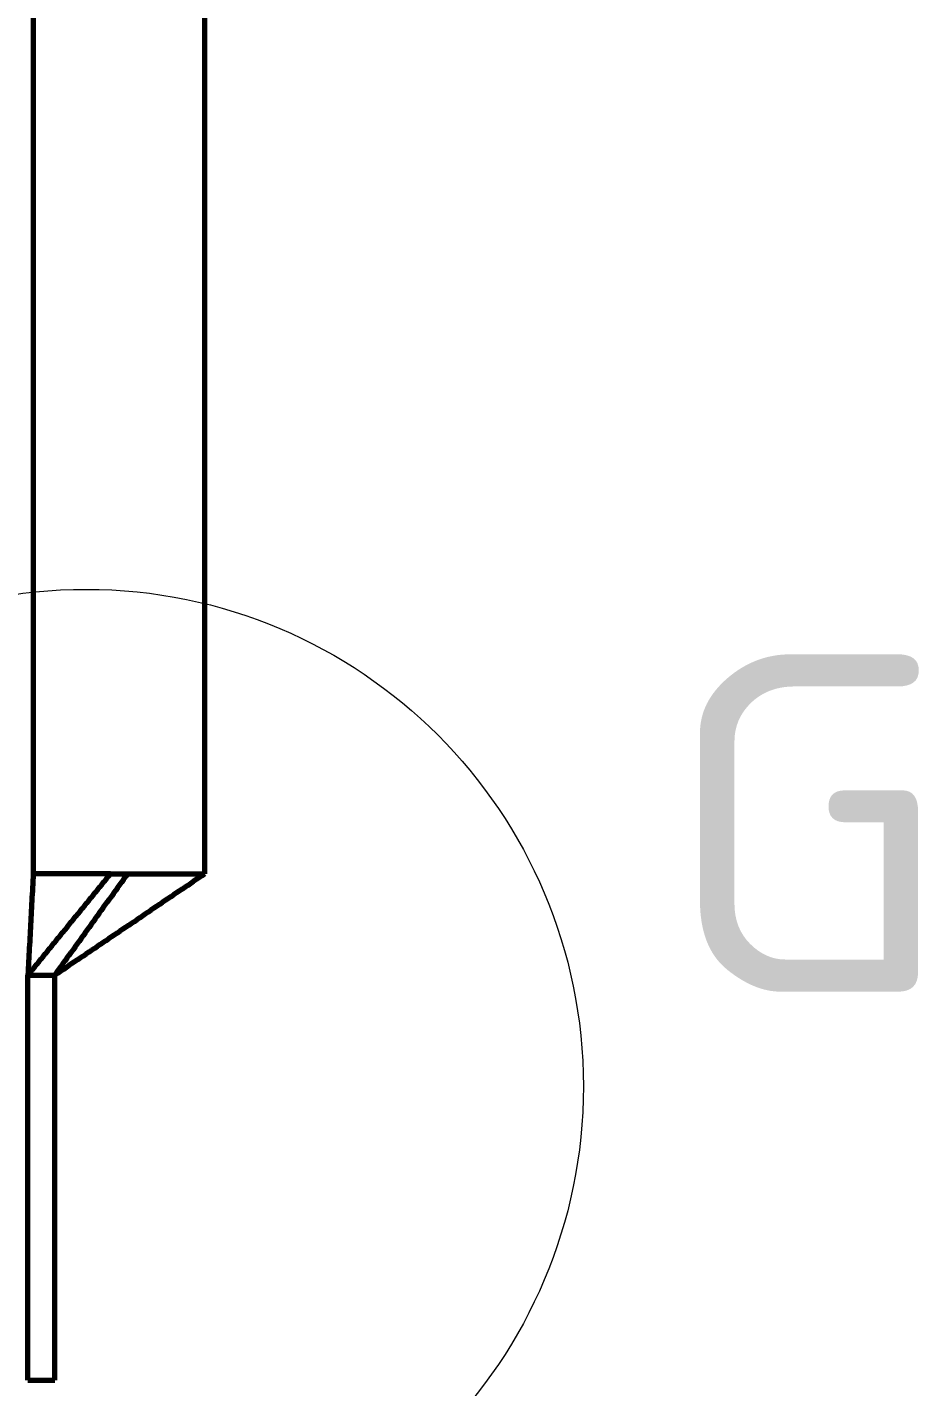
# Model space of a CAD drawing. Header units: millimetres. Extents: x 0 to 2382, y 0 to 420.
# Drawn here: x 176.01 to 189.22, y 295.4 to 315.55 of the extents above; entities that cross this region are included whole.
import ezdxf
from ezdxf.enums import TextEntityAlignment as Align

# ---------------------------------------------------------------- set-up
doc = ezdxf.new("R2010")
doc.units = ezdxf.units.MM
doc.linetypes.add('IRAM-E-TRAZOS', pattern=[5, 4, -1])
for name, color, linetype, lineweight in [('01-VISIBLE', 7, 'CONTINUOUS', 70), ('02-OCULTA', 4, 'IRAM-E-TRAZOS', 35), ('06-TEXTO', 7, 'CONTINUOUS', 25), ('08-FINA', 5, 'CONTINUOUS', 18)]:
    doc.layers.add(name, color=color, linetype=linetype, lineweight=lineweight)
doc.styles.add('ISO3098', font='isocpeur.ttf')

msp = doc.modelspace()

# ---------------------------------------------------------------- linework, layer by layer
at = {"layer": '01-VISIBLE'}
for p, q in [((176.1, 326.462), (176.1, 303)), ((178.64, 326.462), (178.64, 303)), ((176.02, 301.5), (176.42, 301.5)), ((176.02, 295.5), (176.02, 301.5)), ((176.42, 295.5), (176.42, 301.5)), ((176.02, 295.5), (176.42, 295.5))]:
    msp.add_line(p, q, dxfattribs=at)
for points in [[(177.244, 303), (177.211, 302.961), (177.179, 302.921), (177.147, 302.882), (177.115, 302.842), (177.083, 302.803), (177.05, 302.763), (177.018, 302.724), (176.986, 302.684), (176.954, 302.645), (176.922, 302.605), (176.889, 302.566), (176.857, 302.526), (176.825, 302.487), (176.793, 302.447), (176.761, 302.408), (176.728, 302.368), (176.696, 302.329), (176.664, 302.289), (176.632, 302.25), (176.6, 302.211), (176.567, 302.171), (176.535, 302.132), (176.503, 302.092), (176.471, 302.053), (176.439, 302.013), (176.406, 301.974), (176.374, 301.934), (176.342, 301.895), (176.31, 301.855), (176.278, 301.816), (176.245, 301.776), (176.213, 301.737), (176.181, 301.697), (176.149, 301.658), (176.117, 301.618), (176.084, 301.579), (176.052, 301.539), (176.02, 301.5)], [(176.1, 303), (176.097, 302.95), (176.095, 302.9), (176.092, 302.85), (176.089, 302.8), (176.087, 302.75), (176.084, 302.7), (176.081, 302.65), (176.079, 302.6), (176.076, 302.55), (176.073, 302.5), (176.071, 302.45), (176.068, 302.4), (176.065, 302.35), (176.063, 302.3), (176.06, 302.25), (176.057, 302.2), (176.055, 302.15), (176.052, 302.1), (176.049, 302.05), (176.047, 302), (176.044, 301.95), (176.041, 301.9), (176.039, 301.85), (176.036, 301.8), (176.033, 301.75), (176.031, 301.7), (176.028, 301.65), (176.025, 301.6), (176.023, 301.55), (176.02, 301.5)], [(177.244, 303), (177.192, 303), (177.14, 303), (177.088, 303), (177.036, 303), (176.984, 303), (176.932, 303), (176.88, 303), (176.828, 303), (176.776, 303), (176.724, 303), (176.672, 303), (176.62, 303), (176.568, 303), (176.516, 303), (176.464, 303), (176.412, 303), (176.36, 303), (176.308, 303), (176.256, 303), (176.204, 303), (176.152, 303), (176.1, 303)], [(178.64, 303), (178.598, 302.972), (178.556, 302.943), (178.514, 302.915), (178.472, 302.887), (178.431, 302.858), (178.389, 302.83), (178.347, 302.802), (178.305, 302.774), (178.263, 302.745), (178.221, 302.717), (178.179, 302.689), (178.137, 302.66), (178.095, 302.632), (178.054, 302.604), (178.012, 302.575), (177.97, 302.547), (177.928, 302.519), (177.886, 302.491), (177.844, 302.462), (177.802, 302.434), (177.76, 302.406), (177.718, 302.377), (177.677, 302.349), (177.635, 302.321), (177.593, 302.292), (177.551, 302.264), (177.509, 302.236), (177.467, 302.208), (177.425, 302.179), (177.383, 302.151), (177.342, 302.123), (177.3, 302.094), (177.258, 302.066), (177.216, 302.038), (177.174, 302.009), (177.132, 301.981), (177.09, 301.953), (177.048, 301.925), (177.006, 301.896), (176.965, 301.868), (176.923, 301.84), (176.881, 301.811), (176.839, 301.783), (176.797, 301.755), (176.755, 301.726), (176.713, 301.698), (176.671, 301.67), (176.629, 301.642), (176.588, 301.613), (176.546, 301.585), (176.504, 301.557), (176.462, 301.528), (176.42, 301.5)], [(177.496, 303), (177.466, 302.958), (177.437, 302.917), (177.407, 302.875), (177.377, 302.833), (177.347, 302.792), (177.317, 302.75), (177.287, 302.708), (177.257, 302.667), (177.227, 302.625), (177.197, 302.583), (177.167, 302.542), (177.138, 302.5), (177.108, 302.458), (177.078, 302.417), (177.048, 302.375), (177.018, 302.333), (176.988, 302.292), (176.958, 302.25), (176.928, 302.208), (176.898, 302.167), (176.868, 302.125), (176.839, 302.083), (176.809, 302.042), (176.779, 302), (176.749, 301.958), (176.719, 301.917), (176.689, 301.875), (176.659, 301.833), (176.629, 301.792), (176.599, 301.75), (176.569, 301.708), (176.54, 301.667), (176.51, 301.625), (176.48, 301.583), (176.45, 301.542), (176.42, 301.5)], [(177.244, 303), (177.286, 303), (177.328, 303), (177.37, 303), (177.412, 303), (177.454, 303), (177.496, 303)], [(177.496, 303), (177.548, 303), (177.6, 303), (177.652, 303), (177.704, 303), (177.756, 303), (177.808, 303), (177.86, 303), (177.912, 303), (177.964, 303), (178.016, 303), (178.068, 303), (178.12, 303), (178.172, 303), (178.224, 303), (178.276, 303), (178.328, 303), (178.38, 303), (178.432, 303), (178.484, 303), (178.536, 303), (178.588, 303), (178.64, 303)]]:
    msp.add_lwpolyline(points, dxfattribs=at)
at = {"layer": '02-OCULTA'}
for p, q in [((176.42, 301.5), (176.02, 301.5)), ((176.02, 295.5), (176.02, 301.5)), ((176.42, 295.5), (176.42, 301.5)), ((176.02, 295.5), (176.42, 295.5))]:
    msp.add_line(p, q, dxfattribs=at)
for points in [[(177.244, 303), (177.211, 302.961), (177.179, 302.921), (177.147, 302.882), (177.115, 302.842), (177.083, 302.803), (177.05, 302.763), (177.018, 302.724), (176.986, 302.684), (176.954, 302.645), (176.922, 302.605), (176.889, 302.566), (176.857, 302.526), (176.825, 302.487), (176.793, 302.447), (176.761, 302.408), (176.728, 302.368), (176.696, 302.329), (176.664, 302.289), (176.632, 302.25), (176.6, 302.211), (176.567, 302.171), (176.535, 302.132), (176.503, 302.092), (176.471, 302.053), (176.439, 302.013), (176.406, 301.974), (176.374, 301.934), (176.342, 301.895), (176.31, 301.855), (176.278, 301.816), (176.245, 301.776), (176.213, 301.737), (176.181, 301.697), (176.149, 301.658), (176.117, 301.618), (176.084, 301.579), (176.052, 301.539), (176.02, 301.5)], [(176.1, 303), (176.152, 303), (176.204, 303), (176.256, 303), (176.308, 303), (176.36, 303), (176.412, 303), (176.464, 303), (176.516, 303), (176.568, 303), (176.62, 303), (176.672, 303), (176.724, 303), (176.776, 303), (176.828, 303), (176.88, 303), (176.932, 303), (176.984, 303), (177.036, 303), (177.088, 303), (177.14, 303), (177.192, 303), (177.244, 303)], [(177.496, 303), (177.466, 302.958), (177.437, 302.917), (177.407, 302.875), (177.377, 302.833), (177.347, 302.792), (177.317, 302.75), (177.287, 302.708), (177.257, 302.667), (177.227, 302.625), (177.197, 302.583), (177.167, 302.542), (177.138, 302.5), (177.108, 302.458), (177.078, 302.417), (177.048, 302.375), (177.018, 302.333), (176.988, 302.292), (176.958, 302.25), (176.928, 302.208), (176.898, 302.167), (176.868, 302.125), (176.839, 302.083), (176.809, 302.042), (176.779, 302), (176.749, 301.958), (176.719, 301.917), (176.689, 301.875), (176.659, 301.833), (176.629, 301.792), (176.599, 301.75), (176.569, 301.708), (176.54, 301.667), (176.51, 301.625), (176.48, 301.583), (176.45, 301.542), (176.42, 301.5)], [(177.496, 303), (177.454, 303), (177.412, 303), (177.37, 303), (177.328, 303), (177.286, 303), (177.244, 303)], [(178.64, 303), (178.588, 303), (178.536, 303), (178.484, 303), (178.432, 303), (178.38, 303), (178.328, 303), (178.276, 303), (178.224, 303), (178.172, 303), (178.12, 303), (178.068, 303), (178.016, 303), (177.964, 303), (177.912, 303), (177.86, 303), (177.808, 303), (177.756, 303), (177.704, 303), (177.652, 303), (177.6, 303), (177.548, 303), (177.496, 303)]]:
    msp.add_lwpolyline(points, dxfattribs=at)
at = {"layer": '08-FINA'}
msp.add_circle((176.885, 299.85), 7.367, dxfattribs=at)

# ---------------------------------------------------------------- texts
at = {"layer": '06-TEXTO', "style": 'ISO3098'}
msp.add_text('G', height=5, dxfattribs=at).set_placement((187.566, 303.738), align=Align.MIDDLE_CENTER)

doc.saveas('drawing.dxf')
